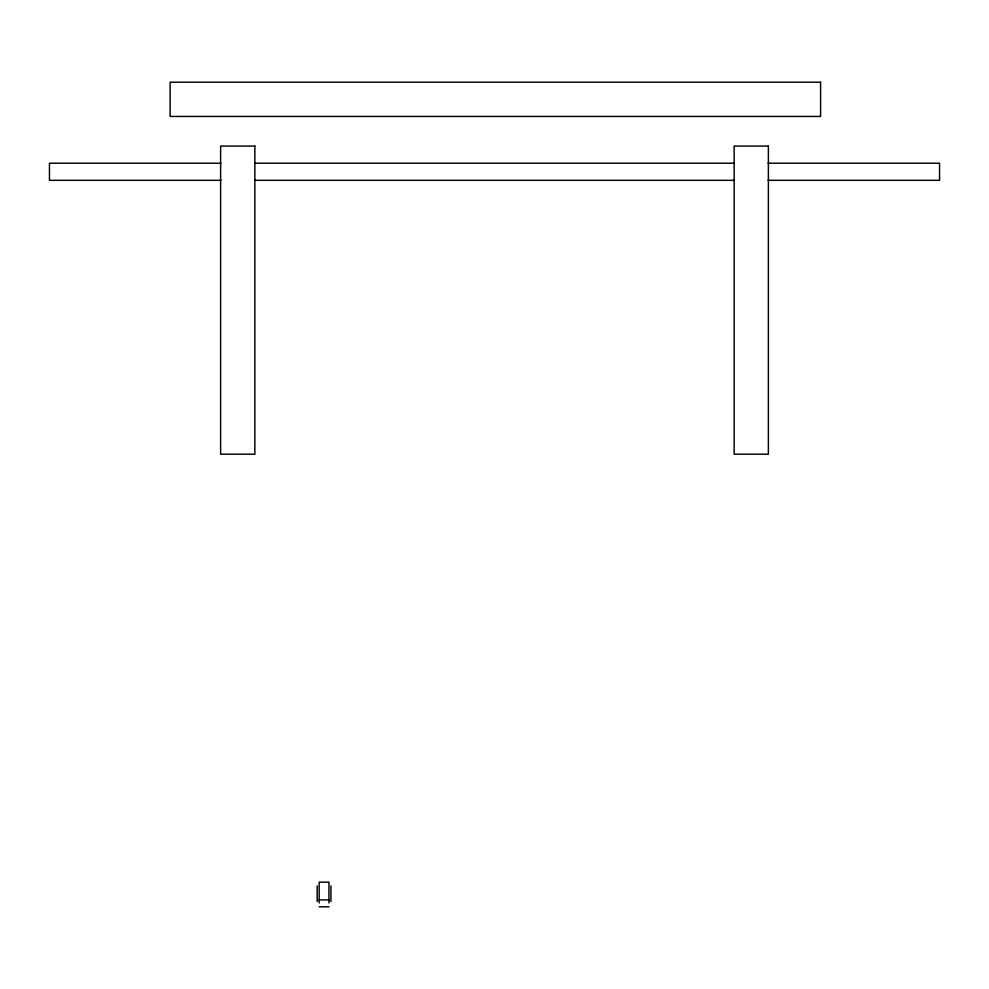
<?xml version="1.0" encoding="UTF-8"?>
<svg xmlns="http://www.w3.org/2000/svg" width="989" height="989" viewBox="0 0 989 989"><rect width="100%" height="100%" fill="white"/><g stroke="black" fill="none" stroke-linecap="round" stroke-linejoin="round"><path stroke-width="1.48" d="M220.98 163.21L49.45 163.21L49.45 180.319L220.98 180.319M254.977 163.21L734.023 163.21M768.02 163.21L939.55 163.21L939.55 180.319L768.02 180.319M254.977 180.319L734.023 180.319M319.175 899.903L328.954 899.903M319.175 906.789L328.954 906.789M330.944 885.897L330.944 901.597M328.954 902.994L328.954 882.151L319.175 882.151L319.175 902.994M317.172 885.897L317.172 901.597M820.586 82.211L170.133 82.211L170.133 116.442L820.586 116.442L820.586 82.211M254.853 146.088L220.621 146.088L220.621 454.198L254.853 454.198L254.853 146.088M768.379 146.088L734.147 146.088L734.147 454.198L768.379 454.198L768.379 146.088"/></g></svg>
